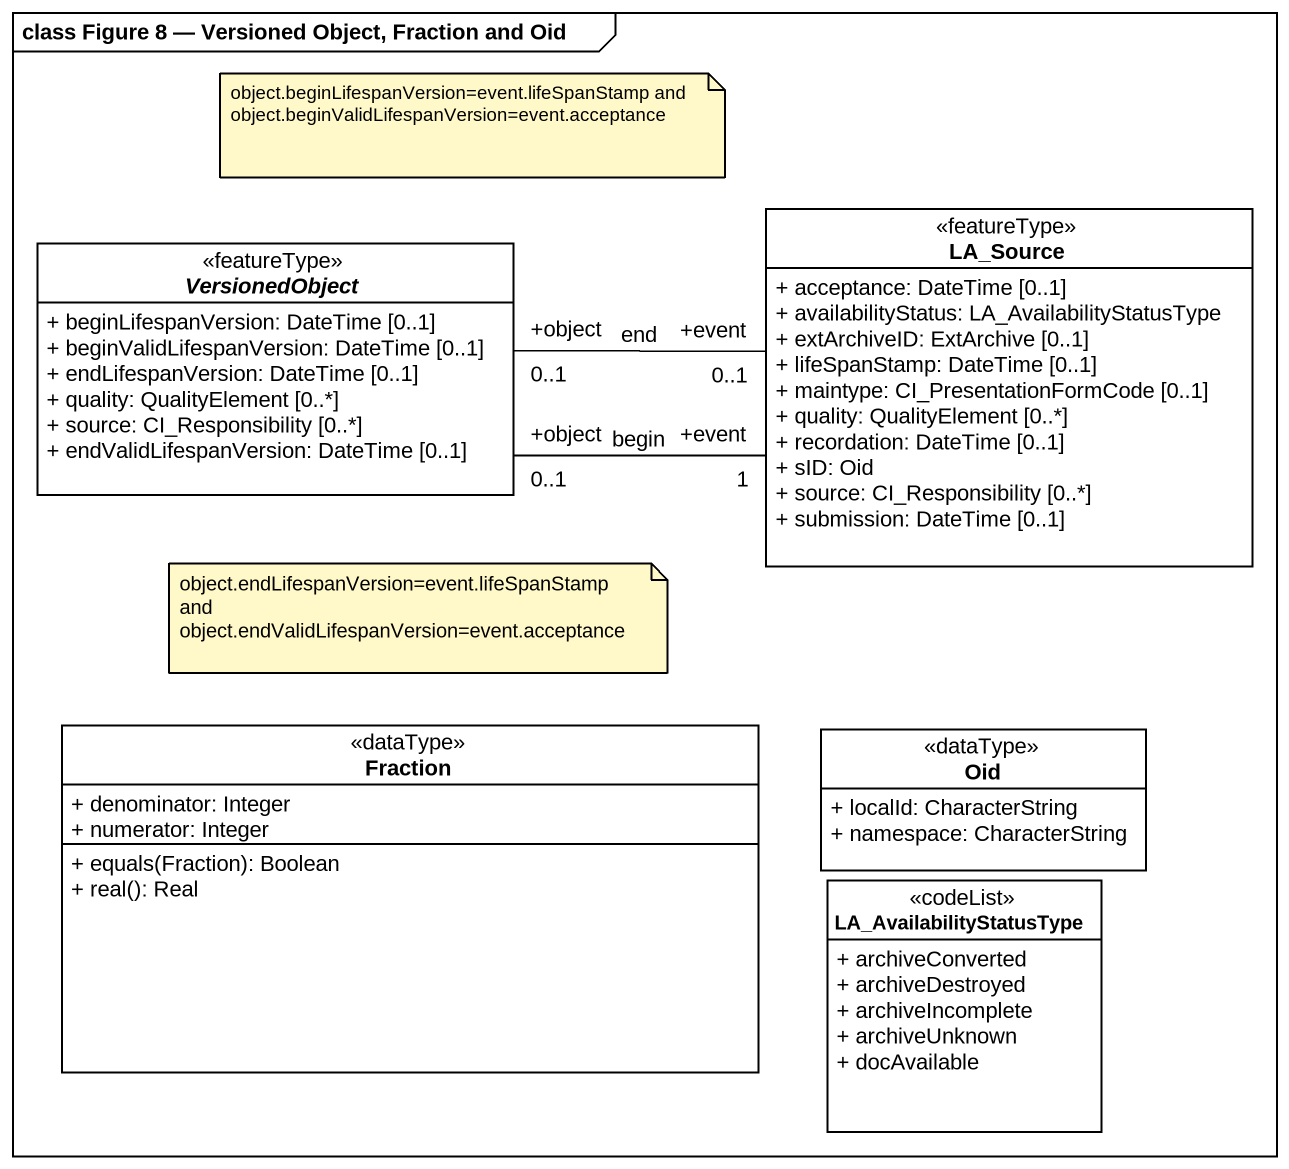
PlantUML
@startuml
mainframe class Figure 8 — Versioned Object, Fraction and Oid
hide circle
hide empty members
skinparam classAttributeIconSize 0
class LA_Source <<featureType>> #FFFFFF {
  + acceptance: DateTime [0..1]
  + availabilityStatus: LA_AvailabilityStatusType
  + extArchiveID: ExtArchive [0..1]
  + lifeSpanStamp: DateTime [0..1]
  + maintype: CI_PresentationFormCode [0..1]
  + quality: QualityElement [0..*]
  + recordation: DateTime [0..1]
  + sID: Oid
  + source: CI_Responsibility [0..*]
  + submission: DateTime [0..1]
}
abstract class VersionedObject <<featureType>> #FFFFFF {
  + beginLifespanVersion: DateTime [0..1]
  + beginValidLifespanVersion: DateTime [0..1]
  + endLifespanVersion: DateTime [0..1]
  + quality: QualityElement [0..*]
  + source: CI_Responsibility [0..*]
  + endValidLifespanVersion: DateTime [0..1]
}
class Fraction <<dataType>> #FFFFFF {
  + denominator: Integer
  + numerator: Integer
  + equals(Fraction): Boolean
  + real(): Real
}
class Oid <<dataType>> #FFFFFF {
  + localId: CharacterString
  + namespace: CharacterString
}
class LA_AvailabilityStatusType <<codeList>> #FFFFFF {
  + archiveConverted
  + archiveDestroyed
  + archiveIncomplete
  + archiveUnknown
  + docAvailable
}
VersionedObject "+object\n0..1" -right- "+event\n0..1" LA_Source : end
VersionedObject "+object\n0..1" -right- "+event\n1" LA_Source : begin
note as N1
  object.beginLifespanVersion=event.lifeSpanStamp and
  object.beginValidLifespanVersion=event.acceptance
end note
note as N2
  object.endLifespanVersion=event.lifeSpanStamp and
  object.endValidLifespanVersion=event.acceptance
end note
@enduml
